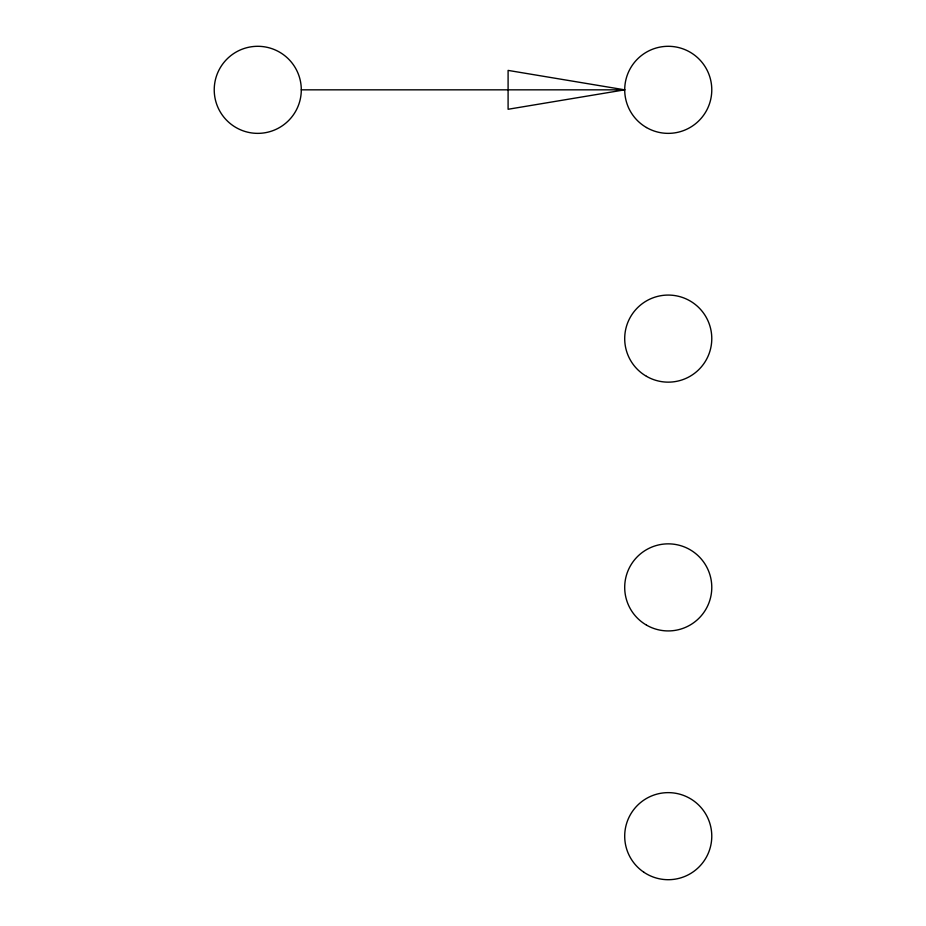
<?xml version="1.0" encoding="UTF-8"?>
<svg xmlns="http://www.w3.org/2000/svg" width="926" height="926" viewBox="0 0 926 926"><rect width="100%" height="100%" fill="white"/><g stroke="black" fill="none" stroke-linecap="round" stroke-linejoin="round"><path stroke-width="1.39" d="M624.703 89.834L508.096 109.268L508.096 70.399L624.703 89.834L301.297 89.834A43.534 43.534 0 0 1 235.991 127.533A43.534 43.534 0 0 1 235.991 52.134A43.534 43.534 0 0 1 301.297 89.834M646.475 127.533A43.534 43.534 0 0 0 711.781 89.834A43.534 43.534 0 0 0 646.475 52.134A43.534 43.534 0 0 0 646.475 127.533M646.475 376.315A43.534 43.534 0 0 0 711.781 338.615A43.534 43.534 0 0 0 646.475 300.904A43.534 43.534 0 0 0 646.475 376.315M646.475 625.096A43.534 43.534 0 0 0 711.781 587.385A43.534 43.534 0 0 0 646.475 549.685A43.534 43.534 0 0 0 646.475 625.096M643.836 872.223A43.534 43.534 0 0 0 711.666 839.269A43.534 43.534 0 0 0 649.219 797.008A43.534 43.534 0 0 0 643.836 872.223"/></g></svg>
